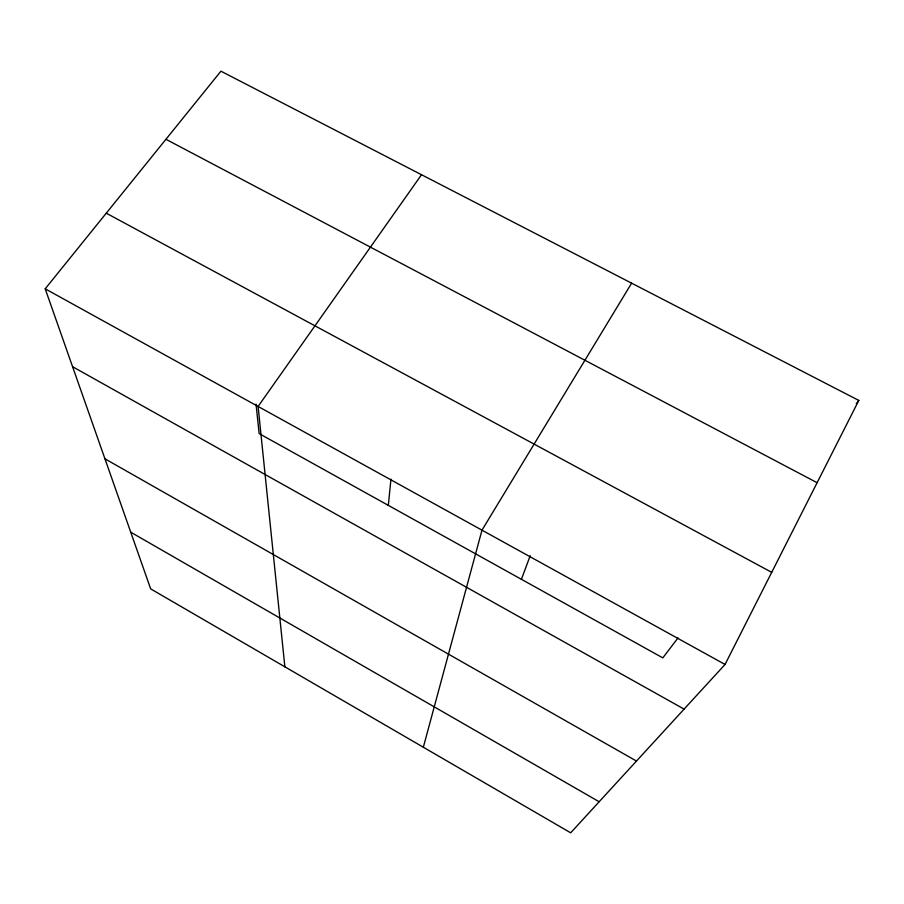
<?xml version="1.0" encoding="UTF-8"?>
<svg xmlns="http://www.w3.org/2000/svg" width="904" height="904" viewBox="0 0 904 904"><rect width="100%" height="100%" fill="white"/><g stroke="black" fill="none" stroke-linecap="round" stroke-linejoin="round"><path stroke-width="1.36" d="M388.324 505.37L390.957 479.143M423.332 747.235L481.979 530.162L631.625 283.167M521.416 579.317L530.219 555.677M725.042 664.463L858.8 400.427L220.926 71.19L45.2 288.817L150.663 588.877L570.684 832.81L725.042 664.463L45.2 288.817M421.513 174.721L258.103 406.45L284.862 666.824M678 637.941L662.813 657.875L259.143 433.592L256.035 404.167M856.257 403.76L858.8 400.427M165.94 139.295L817.114 482.713M106.265 213.186L771.711 572.345M72.58 366.708L684.102 709.12M104.954 458.814L636.484 761.055M130.741 532.196L599.16 801.758"/></g></svg>
